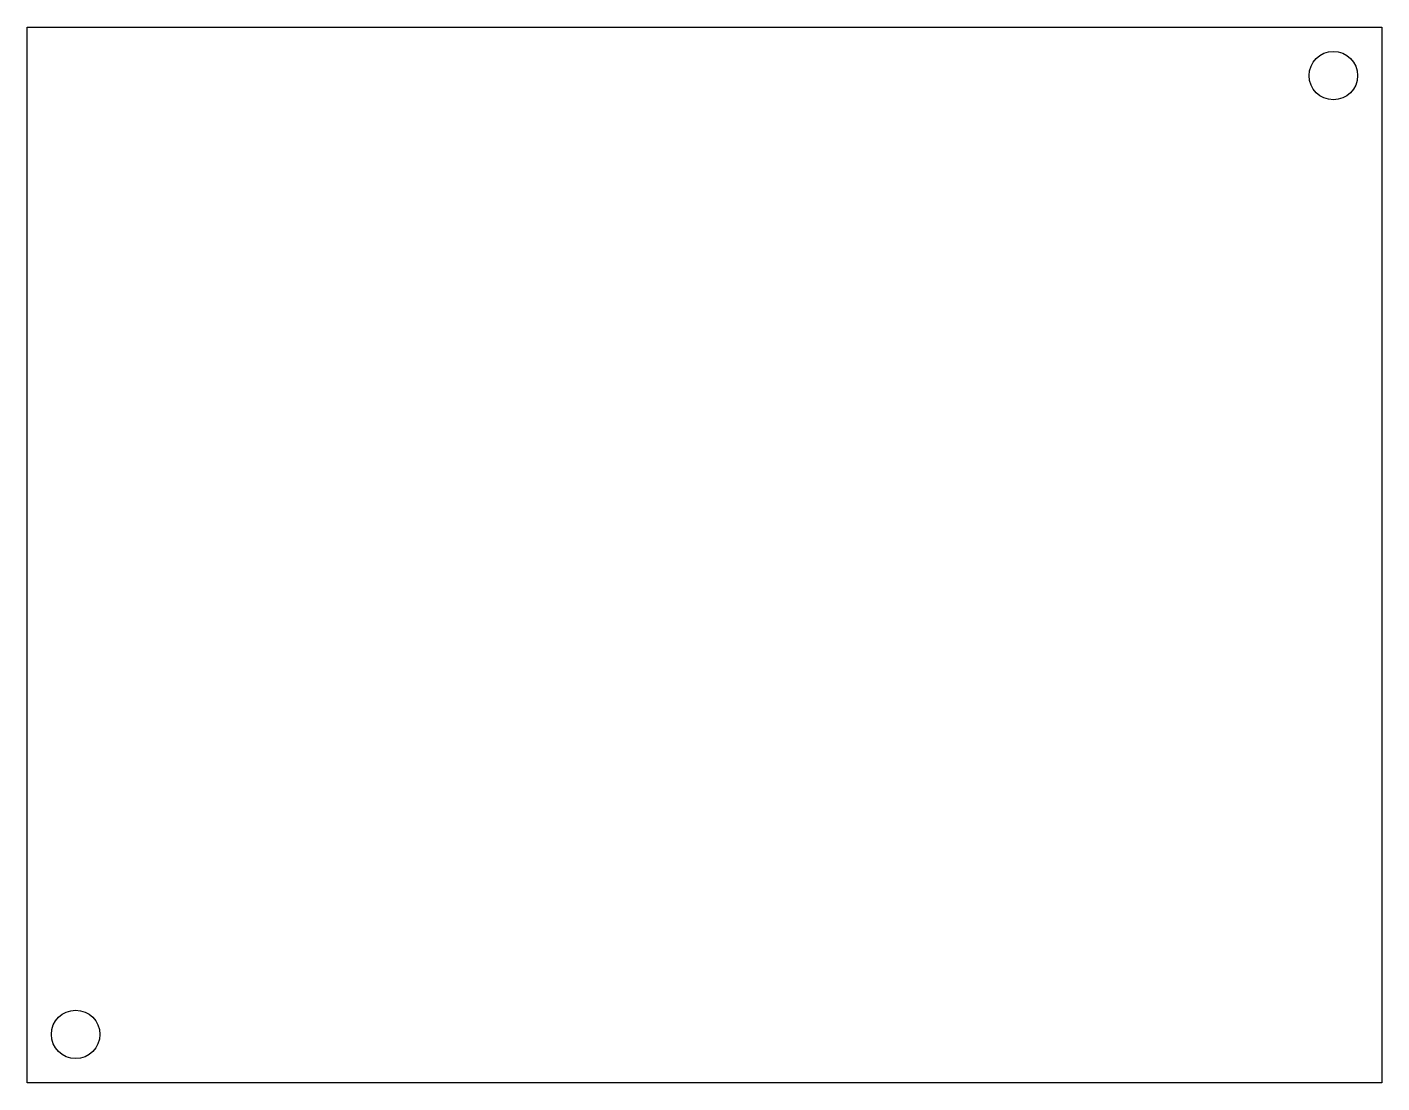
# Model space of a CAD drawing. Header units: millimetres. Extents: x -5 to 78.8, y -5 to 60.3.
import ezdxf

# ---------------------------------------------------------------- set-up
doc = ezdxf.new("R2010")
doc.units = ezdxf.units.MM
doc.layers.get('0').update_dxf_attribs({"linetype": 'CONTINUOUS'})

msp = doc.modelspace()

# ---------------------------------------------------------------- linework, layer by layer
msp.add_lwpolyline([(78.82, -5), (-5, -5), (-5, 60.33), (78.82, 60.33)], close=True)
for centre in [(75.82, 57.33), (-2, -2)]:
    msp.add_circle(centre, 1.5)

doc.saveas('drawing.dxf')
